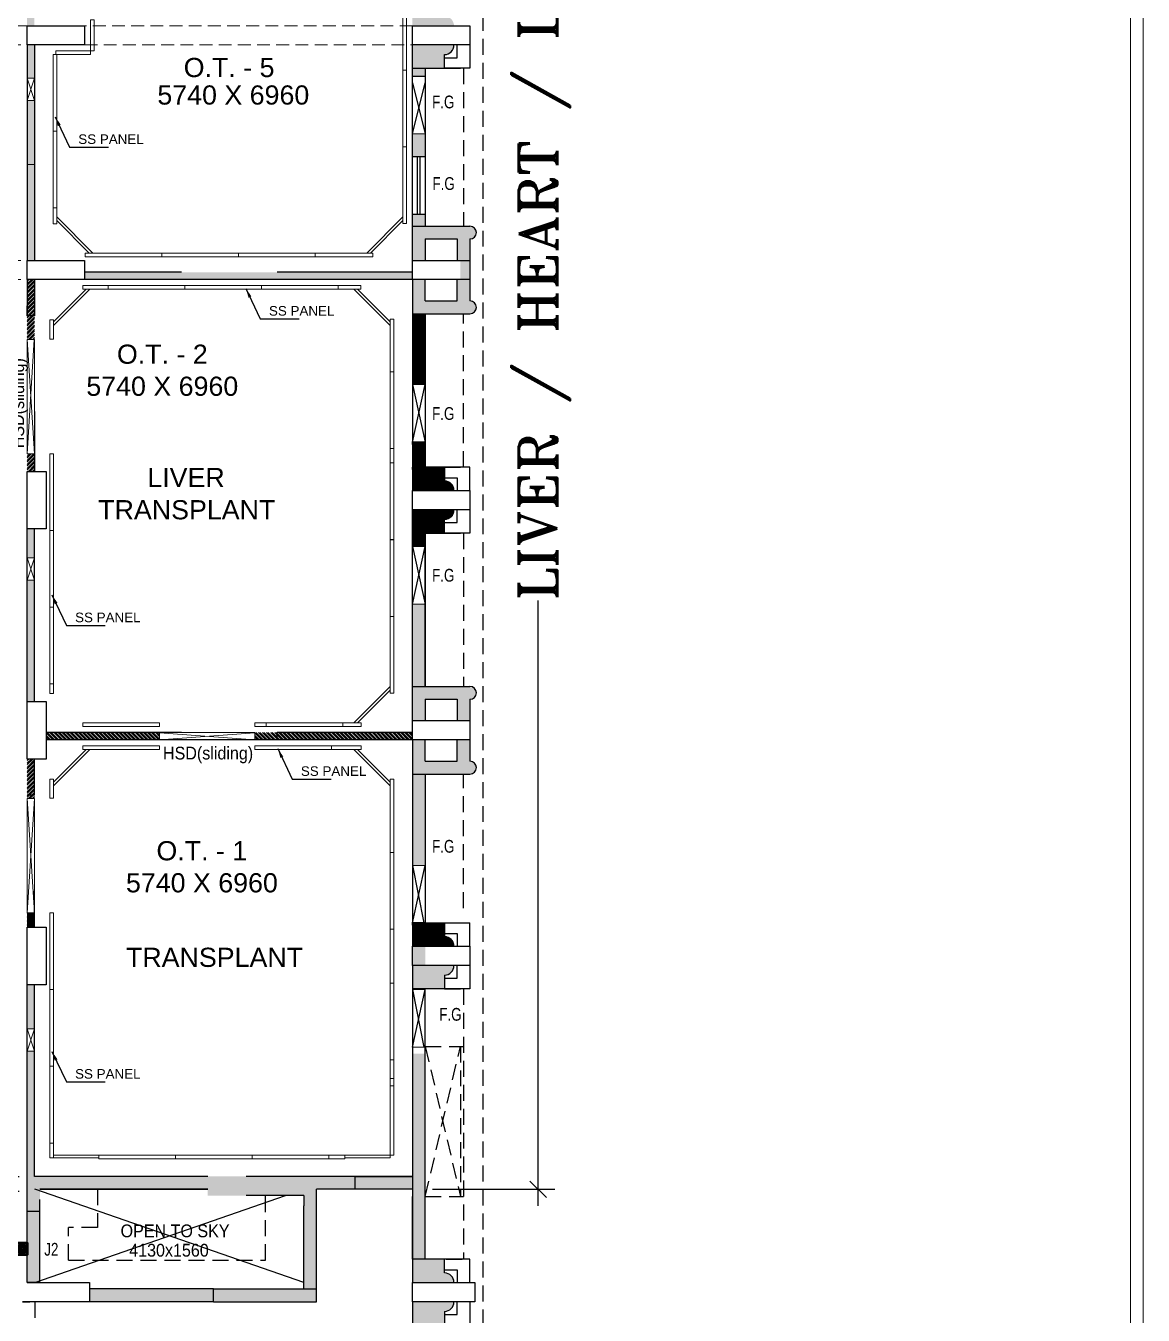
# Model space of a CAD drawing. Extents: x 11369658 to 11598203, y -3946797 to -3787209.
# Drawn here: x 11419112 to 11436597, y -3901607 to -3881436 of the extents above; entities that cross this region are included whole.
import ezdxf

# ---------------------------------------------------------------- set-up
doc = ezdxf.new("R2010")
doc.units = 0
doc.header["$MEASUREMENT"] = 0
doc.linetypes.add('DASHED', pattern=[0.75, 0.5, -0.25])
doc.linetypes.add('HIDDEN', pattern=[0.375, 0.25, -0.125])
doc.layers.get('0').update_dxf_attribs({"linetype": 'CONTINUOUS'})
for name, color, linetype, lineweight in [('0.0', 8, 'CONTINUOUS', 0), ('Dim( Actpl )', 7, 'CONTINUOUS', 5), ('ELE-1 NO 6-16A RAW POWER SOCKET', 1, 'CONTINUOUS', 0), ('WALL PANEL', 7, 'CONTINUOUS', 15)]:
    doc.layers.add(name, color=color, linetype=linetype, lineweight=lineweight)
for name, color, linetype in [('BEAM', 251, 'CONTINUOUS'), ('BLOCK', 251, 'CONTINUOUS'), ('dim ref', 251, 'CONTINUOUS'), ('HS', 251, 'CONTINUOUS'), ('PRD', 1, 'CONTINUOUS'), ('SECTION', 251, 'CONTINUOUS')]:
    doc.layers.add(name, color=color, linetype=linetype)
doc.styles.add('0_RM-NM', font='arial.ttf')
doc.styles.add('ARIAL', font='arial.ttf', dxfattribs={"width": 0.75})
doc.styles.add('ROMANT', font='romant.shx')
doc.styles.get("Standard").update_dxf_attribs({"font": 'arial.ttf'})
doc.dimstyles.new('Scale 50', dxfattribs={"dimscale": 0, "dimtxt": 150, "dimasz": 150, "dimexe": 0, "dimexo": 0.1, "dimgap": 0, "dimtad": 0, "dimtoh": 1, "dimdec": 0, "dimzin": 0, "dimdsep": 46, "dimtxsty": '0_RM-NM', "dimcen": 0, "dimdle": 100, "dimclrd": 204, "dimclre": 212, "dimclrt": 224, "dimadec": 0, "dimazin": 0, "dimtfac": 1, "dimtdec": 0, "dimtofl": 0, "dimtmove": 1, "dimatfit": 3, "dimfxl": 1, "dimtolj": 1, "dimtzin": 0, "dimlwe": -1, "dimarcsym": 0})
pattern_1 = [(45, (-209420.7754, -105997.51439), (-0.0883883476483, 0.0883883476483), [])]

# ---------------------------------------------------------------- blocks, each defined once
blk = doc.blocks.new('6-16A RAW POWER SOCKET 3M')
at = {"layer": 'ELE-1 NO 6-16A RAW POWER SOCKET', "lineweight": 50}
for p, q in [((0, 58), (72, 58)), ((0, 58), (72, 58)), ((0, 33), (0, 58)), ((0, 58), (0, 33)), ((72, 33), (0, 33)), ((0, 29), (0, -35)), ((72, 29), (0, 29)), ((8, 56), (64, 56)), ((8, 35), (8, 56)), ((64, 35), (8, 35)), ((62, 56), (62, 35)), ((64, 56), (64, 35)), ((72, 58), (72, 33)), ((72, -35), (72, 29)), ((0, -35), (72, -35))]:
    blk.add_line(p, q, dxfattribs=at)
blk.add_lwpolyline([(92, 82), (92, -58), (-20, -58), (-20, 82)], close=True, dxfattribs=at)
for centre, radius, start, end in [((18, -3), 4.93, 37.1584, 322.8416), ((23, -3), 3.14, 251.4031, 108.5969), ((50, 15), 4.24, 357.49, 264.7311), ((53, 12), 3.43, 194.9049, 67.3162), ((50, -21), 4.24, 95.2689, 2.51), ((53, -18), 3.43, 292.6838, 165.0951)]:
    blk.add_arc(centre, radius, start, end, dxfattribs=at)

msp = doc.modelspace()

# ---------------------------------------------------------------- hatches: boundary and pattern name
at = {"ltscale": 500}
for points in [[(11419247.5, -3880943.4), (11419132.5, -3880943.4), (11419132.5, -3881436.4), (11419247.5, -3881436.4)], [(11425662.5, -3881071.4), (11425362.5, -3881071.4), (11425162.5, -3881071.4), (11425162.5, -3881436.4), (11425812.5, -3881436.4, 0.4142136), (11425662.5, -3881286.4)], [(11425662.5, -3881886.4, 0.4142136), (11425812.5, -3881736.4), (11425162.5, -3881736.4), (11425162.5, -3882101.4), (11425362.5, -3882101.4), (11425662.5, -3882101.4)], [(11425162.5, -3884571.4), (11425362.5, -3884571.4), (11426062.5, -3884571.4), (11426062.5, -3884571.4, -0.884442), (11426086.7, -3884768.4, -0.0613214), (11426062.5, -3884771.4), (11426062.5, -3885741.4, -1), (11426062.5, -3885941.4), (11425362.5, -3885941.4), (11425162.5, -3885941.4), (11425162.5, -3885406.4), (11425362.5, -3885406.4), (11425362.5, -3885741.4), (11425862.5, -3885741.4), (11425862.5, -3885406.4), (11425912.5, -3885406.4), (11425912.5, -3885106.4), (11425862.5, -3885106.4), (11425862.5, -3884771.4), (11425362.5, -3884771.4), (11425362.5, -3885106.4), (11425162.5, -3885106.4)], [(11419247.5, -3885406.4), (11419132.5, -3885406.4), (11419131.8, -3886342.7), (11419246.8, -3886342.7)], [(11419247.5, -3888132.3), (11419132.5, -3888132.3), (11419132.5, -3888406.4), (11419247.5, -3888406.4)], [(11419247.5, -3892906.4), (11419132.5, -3892906.4), (11419132.5, -3893523.3), (11419247.5, -3893523.3)], [(11419247.5, -3895313), (11419132.5, -3895313), (11419132.5, -3895536.4), (11419247.5, -3895536.4)], [(11425812.5, -3896136.4), (11425162.5, -3896136.4), (11425162.5, -3896501.4), (11425362.5, -3896501.4), (11425662.5, -3896501.4), (11425662.5, -3896286.4, 0.4142136)], [(11419247.5, -3897478.5), (11419132.6, -3897478.4), (11419132.6, -3897128.4), (11419247.5, -3897128.4), (11419247.5, -3896436.4), (11419132.5, -3896436.4), (11419132.5, -3899796.4), (11419332.5, -3899796.4), (11419332.5, -3899588.1), (11419332.5, -3899436.4), (11419247.5, -3899436.4)], [(11425362.5, -3897513.8), (11425162.5, -3897513.8), (11425162.5, -3900731.4), (11425362.5, -3900731.4)], [(11424262.5, -3899436.4), (11421959.5, -3899436.4), (11421959.5, -3899736.4), (11423462.5, -3899736.4), (11423462.5, -3901196.4), (11423662.5, -3901196.4), (11423662.5, -3899636.4), (11424262.5, -3899636.4)], [(11424264.6, -3899436.4), (11425162.5, -3899436.4), (11425162.5, -3899636.4), (11424264.6, -3899636.4)], [(11425662.5, -3900731.4), (11425362.5, -3900731.4), (11425162.5, -3900731.4), (11425162.5, -3901096.4), (11425812.5, -3901096.4, 0.4142136), (11425662.5, -3900946.4)], [(11423662.5, -3901196.4), (11420110.7, -3901196.4), (11420110.7, -3901396.4), (11423662.5, -3901396.4)], [(11425662.5, -3901546.4, 0.4142136), (11425812.5, -3901396.4), (11425162.5, -3901396.4), (11425162.5, -3903778.9), (11425362.5, -3903778.9), (11425362.5, -3901761.4), (11425662.5, -3901761.4)]]:
    msp.add_hatch(color=8, dxfattribs=at).paths.add_polyline_path(points)
h = msp.add_hatch(color=8, dxfattribs=at)
h.paths.add_polyline_path([(11425162.5, -3883488.9), (11425162.5, -3883128), (11425242.5, -3883128), (11425282.5, -3883128), (11425362.5, -3883128), (11425362.5, -3883488.9), (11425282.5, -3883488.9), (11425242.5, -3883488.9)])
h.paths.add_polyline_path([(11425162.5, -3884571.4), (11425362.5, -3884571.4), (11425362.5, -3884388.9), (11425282.5, -3884388.9), (11425242.5, -3884388.9), (11425162.5, -3884388.9)])
h.paths.add_polyline_path([(11425162.5, -3882228), (11425242.5, -3882228), (11425282.5, -3882228), (11425362.5, -3882228), (11425362.5, -3882101.4), (11425162.5, -3882101.4)])
h = msp.add_hatch(color=8, dxfattribs=at)
h.paths.add_polyline_path([(11421547.5, -3885291.4), (11421547.5, -3885406.4), (11425162.5, -3885406.4), (11425162.5, -3885291.4)])
h.paths.add_polyline_path([(11421547.5, -3885406.4), (11421547.5, -3885291.4), (11420032.5, -3885291.4), (11420032.5, -3885406.4)])
h = msp.add_hatch(color=8, dxfattribs=at)
h.paths.add_polyline_path([(11419247.5, -3890775.8), (11419132.5, -3890775.8), (11419132.5, -3892006.4), (11419247.5, -3892006.4)])
h.paths.add_polyline_path([(11419132.5, -3890775.8), (11419247.5, -3890775.8), (11419247.5, -3890107.3), (11419132.6, -3890107.3), (11419132.6, -3889757.3), (11419247.5, -3889757.3), (11419247.5, -3889306.4), (11419132.5, -3889306.4)])
h = msp.add_hatch(color=8, dxfattribs=at)
edge = h.paths.add_edge_path()
edge.add_line((11425862.5, -3892606.4), (11426062.5, -3892606.4))
edge.add_line((11426062.5, -3892606.4), (11426062.5, -3892941.4))
edge.add_arc((11426062.5, -3893041.4), 100, -90, 90, ccw=False)
edge.add_line((11426062.5, -3893141.4), (11425162.5, -3893141.4))
edge.add_line((11425162.5, -3893141.4), (11425162.5, -3892606.4))
edge.add_line((11425162.5, -3892606.4), (11425362.5, -3892606.4))
edge.add_line((11425362.5, -3892606.4), (11425362.5, -3892941.4))
edge.add_line((11425362.5, -3892941.4), (11425862.5, -3892941.4))
edge.add_line((11425862.5, -3892941.4), (11425862.5, -3892606.4))
edge = h.paths.add_edge_path()
edge.add_line((11425862.5, -3892306.4), (11426062.5, -3892306.4))
edge.add_line((11426062.5, -3892306.4), (11426062.5, -3891971.4))
edge.add_arc((11426062.5, -3891871.4), 100, 270, 449.99983)
edge.add_line((11426062.5, -3891771.4), (11426062.5, -3891771.4))
edge.add_line((11426062.5, -3891771.4), (11425162.5, -3891771.4))
edge.add_line((11425162.5, -3891771.4), (11425162.5, -3892306.4))
edge.add_line((11425162.5, -3892306.4), (11425362.5, -3892306.4))
edge.add_line((11425362.5, -3892306.4), (11425362.5, -3891971.4))
edge.add_line((11425362.5, -3891971.4), (11425862.5, -3891971.4))
edge.add_line((11425862.5, -3891971.4), (11425862.5, -3892306.4))
h = msp.add_hatch(color=8, dxfattribs=at)
h.paths.add_polyline_path([(11422695.5, -3892491.9), (11422695.5, -3892606.9), (11425162.5, -3892606.4), (11425162.5, -3892491.4)])
h.paths.add_polyline_path([(11421205.9, -3892606.9), (11421205.9, -3892491.9), (11419432.5, -3892491.4), (11419432.5, -3892606.4)])
h = msp.add_hatch(color=8, dxfattribs=at)
h.paths.add_polyline_path([(11421512, -3899436.4), (11421962.5, -3899436.4), (11421962.5, -3899636.4), (11421512, -3899636.4)])
h.paths.add_polyline_path([(11421512, -3899636.4), (11421512, -3899436.4), (11419332.5, -3899436.4), (11419332.5, -3899636.4)])
at = {"layer": 'HS', "ltscale": 500, "true_color": 0x939598}
h = msp.add_hatch(dxfattribs=at)
h.set_pattern_fill('ANSI31', color=252)
h.set_pattern_definition([(45, (0, 0), (-0.0883883476483, 0.0883883476483), [])])
h.paths.add_polyline_path([(11419247.5, -3881736.4), (11419132.7, -3881736.4), (11419132.7, -3882253.7), (11419247.5, -3882253.8)])
h.paths.add_polyline_path([(11419247.5, -3882603.8), (11419132.5, -3882603.8), (11419132.5, -3883603.7), (11419247.5, -3883603.7)])
h.paths.add_polyline_path([(11419247.5, -3883603.7), (11419132.5, -3883603.7), (11419132.5, -3885106.4), (11419247.5, -3885106.4)])
at = {"layer": 'HS', "lineweight": 0, "ltscale": 10}
h = msp.add_hatch(dxfattribs=at)
h.set_pattern_fill('ANSI32', color=8, scale=120)
h.set_pattern_definition([(45, (96694.035, -110243.917), (-31.81980515, 31.81980515), []), (45, (96715.25, -110243.917), (-31.81980515, 31.81980515), [])])
h.paths.add_polyline_path([(11419250.3, -3885408.8), (11419135.3, -3885408.8), (11419135.3, -3886342.6), (11419138.1, -3886342.6), (11419138.1, -3886342.4), (11419250.2, -3886342.6), (11419250.3, -3886342.6)])
at = {"layer": 'HS', "lineweight": -3, "ltscale": 500}
h = msp.add_hatch(dxfattribs=at)
h.set_pattern_fill('ANSI31', color=8)
h.set_pattern_definition(pattern_1)
h.paths.add_polyline_path([(11425362.5, -3887047.6), (11425362.5, -3885941.4), (11425162.5, -3885941.4), (11425162.5, -3887047.6)])
h = msp.add_hatch(dxfattribs=at)
h.set_pattern_fill('ANSI31', color=8)
h.set_pattern_definition(pattern_1)
h.paths.add_polyline_path([(11425162.5, -3888341.4), (11425162.5, -3887951.3), (11425362.5, -3887951.3), (11425362.5, -3888341.4)])
at = {"layer": 'HS', "lineweight": 0, "ltscale": 10}
h = msp.add_hatch(dxfattribs=at)
h.set_pattern_fill('ANSI32', color=8, scale=120)
h.set_pattern_definition([(45, (96691.224, -112307.725), (-31.81980515, 31.81980515), []), (45, (96712.438, -112307.725), (-31.81980515, 31.81980515), [])])
h.paths.add_polyline_path([(11419248.8, -3888132.3), (11419133.8, -3888132.3), (11419132.5, -3888406.4), (11419135.3, -3888406.4), (11419135.3, -3888406.2), (11419247.3, -3888406.4), (11419247.5, -3888406.4)])
at = {"layer": 'HS', "lineweight": -3, "ltscale": 500}
h = msp.add_hatch(dxfattribs=at)
h.set_pattern_fill('ANSI31', color=8)
h.set_pattern_definition(pattern_1)
h.paths.add_polyline_path([(11425162.5, -3888341.4), (11425162.5, -3888706.4), (11425812.5, -3888706.4, 0.4142136), (11425662.5, -3888556.4), (11425662.5, -3888341.4), (11425362.5, -3888341.4)])
h = msp.add_hatch(dxfattribs=at)
h.set_pattern_fill('ANSI31', color=8)
h.set_pattern_definition(pattern_1)
h.paths.add_polyline_path([(11425162.5, -3889371.4), (11425162.5, -3889006.4), (11425812.5, -3889006.4, -0.4142136), (11425662.5, -3889156.4), (11425662.5, -3889371.4), (11425362.5, -3889371.4)])
h = msp.add_hatch(dxfattribs=at)
h.set_pattern_fill('ANSI31', color=8)
h.set_pattern_definition(pattern_1)
h.paths.add_polyline_path([(11425362.5, -3889581.4), (11425362.5, -3889371.4), (11425162.5, -3889371.4), (11425162.5, -3889581.4)])
h = msp.add_hatch(dxfattribs=at)
h.set_pattern_fill('ANSI31', color=8)
h.set_pattern_definition(pattern_1)
h.paths.add_polyline_path([(11425162.5, -3891771.4), (11425162.5, -3890481.4), (11425362.5, -3890481.4), (11425362.5, -3891771.4)])
at = {"layer": 'HS', "lineweight": 0, "ltscale": 10}
h = msp.add_hatch(dxfattribs=at)
h.set_pattern_fill('ANSI32', color=8, scale=120, angle=90)
h.set_pattern_definition([(135, (7645139.726, -15215047.62), (-31.81980515, -31.81980515), []), (135, (7645139.726, -15215026.41), (-31.81980515, -31.81980515), [])])
h.paths.add_polyline_path([(11419432.5, -3892491.4), (11419432.5, -3892606.4), (11421238.4, -3892606.4), (11421238.4, -3892603.6), (11421205.8, -3892603.6), (11421206, -3892491.5), (11421238.4, -3892491.4)])
h = msp.add_hatch(dxfattribs=at)
h.set_pattern_fill('ANSI32', color=8, scale=120, angle=90)
h.set_pattern_definition([(135, (7648402.74, -15215048.74), (-31.81980515, -31.81980515), []), (135, (7648402.74, -15215027.526), (-31.81980515, -31.81980515), [])])
h.paths.add_polyline_path([(11422695.5, -3892492.5), (11422695.5, -3892607.5), (11424501.4, -3892607.5), (11424501.4, -3892604.7), (11425162.4, -3892604.7), (11425162.6, -3892492.6), (11424501.4, -3892492.5)])
h = msp.add_hatch(dxfattribs=at)
h.set_pattern_fill('ANSI32', color=8, scale=120)
h.set_pattern_definition([(45, (93575.174, -117424.543), (-31.81980515, 31.81980515), []), (45, (93596.387, -117424.543), (-31.81980515, 31.81980515), [])])
h.paths.add_polyline_path([(11419133.5, -3892906.4), (11419248.5, -3892906.4), (11419248.5, -3893523.2), (11419245.7, -3893523.2), (11419245.7, -3893523), (11419133.6, -3893523.2), (11419133.5, -3893523.2)])
at = {"layer": 'HS', "lineweight": -3, "ltscale": 500}
h = msp.add_hatch(dxfattribs=at)
h.set_pattern_fill('ANSI31', color=8)
h.set_pattern_definition([(45, (532767.2246, -300402.5458), (-0.0883883476483, 0.0883883476483), [])])
h.paths.add_polyline_path([(11425362.5, -3894570.4), (11425362.5, -3893141.4), (11425162.5, -3893141.4), (11425162.5, -3894570.4)])
h.paths.add_polyline_path([(11425162.5, -3896420.5), (11425162.5, -3895705.5), (11425362.5, -3895705.5), (11425362.5, -3896420.5)])
at = {"layer": 'HS', "lineweight": 0, "ltscale": 10}
h = msp.add_hatch(dxfattribs=at)
h.set_pattern_fill('ANSI32', color=8, scale=120)
h.set_pattern_definition([(45, (93576.225, -119437.725), (-31.81980515, 31.81980515), []), (45, (93597.44, -119437.725), (-31.81980515, 31.81980515), [])])
h.paths.add_polyline_path([(11419132.5, -3895313), (11419247.5, -3895313), (11419247.5, -3895536.4), (11419244.7, -3895536.4), (11419244.7, -3895536.2), (11419132.6, -3895536.4), (11419132.5, -3895536.4)])
at = {"layer": 'HS', "lineweight": -3, "ltscale": 500}
h = msp.add_hatch(dxfattribs=at)
h.set_pattern_fill('ANSI31', color=8)
h.set_pattern_definition(pattern_1)
h.paths.add_polyline_path([(11425162.5, -3895836.4), (11425812.5, -3895836.4, 0.4142136), (11425662.5, -3895686.4), (11425662.5, -3895636.4), (11425662.5, -3895471.4), (11425362.5, -3895471.4), (11425282.5, -3895471.4), (11425242.5, -3895471.4), (11425162.5, -3895471.4)])
h = msp.add_hatch(dxfattribs=at)
h.set_pattern_fill('ANSI31', color=8)
h.set_pattern_definition([(45, (532767.2246, -299453.40968), (-0.0883883476483, 0.0883883476483), [])])
h.paths.add_polyline_path([(11419332.5, -3899796.4), (11419132.5, -3899796.4), (11419132.5, -3899896.4), (11419132.5, -3901096.4), (11419252.5, -3901096.4), (11419332.5, -3901068.6)])
h.paths.add_polyline_path([(11419332.5, -3901068.6), (11419252.5, -3901096.4), (11419332.5, -3901096.4)], flags=17)

# ---------------------------------------------------------------- linework, layer by layer
at = {"color": 8, "linetype": 'DASHED', "lineweight": 25, "ltscale": 500}
for p, q in [((11426262.5, -3860641.4), (11426262.5, -3910676.3)), ((11425662.5, -3882101.4), (11425962.5, -3882101.4)), ((11425962.5, -3882101.4), (11425962.5, -3884571.4)), ((11425962.5, -3888341.4), (11425962.5, -3885941.4)), ((11425662.5, -3888341.4), (11425962.5, -3888341.4)), ((11425662.5, -3889371.4), (11425962.5, -3889371.4)), ((11425962.5, -3889371.4), (11425962.5, -3891771.4)), ((11425962.5, -3895237.2), (11425962.5, -3893141.4)), ((11425662.5, -3895471.4), (11425962.5, -3895471.4)), ((11425662.5, -3896501.4), (11425962.5, -3896501.4)), ((11425962.5, -3896501.4), (11425962.5, -3900731.4)), ((11425362.5, -3897401.4), (11425962.5, -3897401.4)), ((11425362.5, -3899751.4), (11425912.5, -3897401.4)), ((11425362.5, -3897401.4), (11425912.5, -3899751.4)), ((11425912.5, -3897401.4), (11425912.5, -3899751.4)), ((11420232.5, -3899636.4), (11420232.5, -3900236.4)), ((11422862.5, -3900746.4), (11422862.5, -3899736.4)), ((11425362.5, -3899751.4), (11425962.5, -3899751.4)), ((11420232.5, -3900236.4), (11419782.5, -3900236.4)), ((11419782.5, -3900746.4), (11419782.5, -3900236.4)), ((11419782.5, -3900746.4), (11422862.5, -3900746.4)), ((11425692.5, -3900731.4), (11425962.5, -3900731.4))]:
    msp.add_line(p, q, dxfattribs=at)
at = {"color": 8, "lineweight": 25, "ltscale": 500}
for p, q in [((11419132.5, -3881736.4), (11419132.5, -3881436.4)), ((11419132.5, -3881436.4), (11420032.5, -3881436.4)), ((11420032.5, -3881436.4), (11420032.5, -3881736.4)), ((11425162.5, -3881736.4), (11425162.5, -3881436.4)), ((11425162.5, -3881436.4), (11426062.5, -3881436.4)), ((11426062.5, -3881436.4), (11426062.5, -3881736.4)), ((11420032.5, -3881736.4), (11419132.5, -3881736.4)), ((11426062.5, -3881736.4), (11425162.5, -3881736.4)), ((11425362.5, -3882101.4), (11425362.5, -3883336.4)), ((11425362.5, -3882228), (11425162.5, -3882228)), ((11425362.5, -3883488.9), (11425162.5, -3883488.9)), ((11425362.5, -3884388.9), (11425162.5, -3884388.9)), ((11419132.5, -3885406.4), (11419132.5, -3885106.4)), ((11419132.5, -3885106.4), (11420032.5, -3885106.4)), ((11420032.5, -3885106.4), (11420032.5, -3885406.4)), ((11425162.5, -3885406.4), (11425162.5, -3885106.4)), ((11425162.5, -3885106.4), (11426062.5, -3885106.4)), ((11426062.5, -3885106.4), (11426062.5, -3885406.4)), ((11420032.5, -3885406.4), (11419132.5, -3885406.4)), ((11426062.5, -3885406.4), (11425162.5, -3885406.4)), ((11425362.5, -3885941.4), (11425362.5, -3887501.3)), ((11425362.5, -3887951.3), (11425162.5, -3887951.3)), ((11419132.5, -3889306.4), (11419132.5, -3888406.4)), ((11419132.5, -3888406.4), (11419432.5, -3888406.4)), ((11419432.5, -3888406.4), (11419432.5, -3889306.4)), ((11425162.5, -3889006.4), (11425162.5, -3888706.4)), ((11425162.5, -3888706.4), (11426062.5, -3888706.4)), ((11426062.5, -3888706.4), (11426062.5, -3889006.4)), ((11426062.5, -3889006.4), (11425162.5, -3889006.4)), ((11419432.5, -3889306.4), (11419132.5, -3889306.4)), ((11425362.5, -3889371.4), (11425362.5, -3891771.4)), ((11425362.5, -3889581.4), (11425162.5, -3889581.4)), ((11425162.5, -3892606.4), (11425162.5, -3892306.4)), ((11425162.5, -3892306.4), (11426062.5, -3892306.4)), ((11426062.5, -3892306.4), (11426062.5, -3892606.4)), ((11426062.5, -3892606.4), (11425162.5, -3892606.4)), ((11425362.5, -3893141.4), (11425362.5, -3895021.4)), ((11419132.5, -3896436.4), (11419132.5, -3895536.4)), ((11419132.5, -3895536.4), (11419432.5, -3895536.4)), ((11419432.5, -3895536.4), (11419432.5, -3896436.4)), ((11425362.5, -3895471.4), (11425162.5, -3895471.4)), ((11425162.5, -3896136.4), (11425162.5, -3895836.4)), ((11425162.5, -3895836.4), (11426062.5, -3895836.4)), ((11426062.5, -3895836.4), (11426062.5, -3896136.4)), ((11426062.5, -3896136.4), (11425162.5, -3896136.4)), ((11419432.5, -3896436.4), (11419132.5, -3896436.4)), ((11425162.5, -3901096.4), (11426140.7, -3901096.4)), ((11425162.5, -3901396.4), (11425162.5, -3901096.4)), ((11425162.5, -3901096.4), (11426140.7, -3901096.4)), ((11426140.7, -3901096.4), (11426140.7, -3901396.4)), ((11426140.7, -3901096.4), (11426140.7, -3901396.4)), ((11426140.7, -3901396.4), (11425162.5, -3901396.4))]:
    msp.add_line(p, q, dxfattribs=at)
at = {"color": 8, "lineweight": 25}
for p, q in [((11419132.5, -3881736.4), (11419132.5, -3885106.4)), ((11419247.5, -3881736.4), (11419247.5, -3885106.4)), ((11425162.5, -3885106.4), (11425162.5, -3881736.4)), ((11425862.5, -3881936.4), (11425862.5, -3881736.4)), ((11426062.5, -3881736.4), (11426062.5, -3882101.4)), ((11425662.5, -3882101.4), (11425662.5, -3881886.4)), ((11425662.5, -3881936.4), (11425862.5, -3881936.4)), ((11425162.5, -3882101.4), (11425662.5, -3882101.4)), ((11425362.5, -3882101.4), (11425362.5, -3884571.4)), ((11426062.5, -3882101.4), (11425662.5, -3882101.4)), ((11425242.5, -3884388.9), (11425242.5, -3883488.9)), ((11425282.5, -3884388.9), (11425282.5, -3883488.9)), ((11425162.5, -3884571.4), (11426062.5, -3884571.4)), ((11425362.5, -3884771.4), (11425862.5, -3884771.4)), ((11425362.5, -3884771.4), (11425362.5, -3885106.4)), ((11425862.5, -3884771.4), (11425862.5, -3885106.4)), ((11426062.5, -3884771.4), (11426062.5, -3885106.4)), ((11419132.5, -3885406.4), (11419132.5, -3885971.4)), ((11419247.5, -3885406.4), (11419247.5, -3885971.4)), ((11421547.5, -3885291.4), (11420032.5, -3885291.4)), ((11425162.5, -3885406.4), (11420032.5, -3885406.4)), ((11425162.5, -3885291.4), (11423047.5, -3885291.4)), ((11425162.5, -3885406.4), (11425162.5, -3888706.4)), ((11425362.5, -3885741.4), (11425362.5, -3885406.4)), ((11425862.5, -3885741.4), (11425862.5, -3885406.4)), ((11426062.5, -3885406.4), (11426062.5, -3885741.4)), ((11419132.5, -3885971.4), (11419132.5, -3885816.5)), ((11425362.5, -3885741.4), (11425862.5, -3885741.4)), ((11419247.5, -3885971.4), (11419132.5, -3885971.4)), ((11425162.5, -3885941.4), (11426062.5, -3885941.4)), ((11425362.5, -3885941.4), (11425362.5, -3888341.4)), ((11419247.5, -3887471.4), (11419247.5, -3888406.4)), ((11425362.5, -3888341.4), (11425162.5, -3888341.4)), ((11425662.5, -3888341.4), (11425162.5, -3888341.4)), ((11425662.5, -3888341.4), (11425662.5, -3888556.4)), ((11426062.5, -3888341.4), (11425662.5, -3888341.4)), ((11426062.5, -3888706.4), (11426062.5, -3888341.4)), ((11425662.5, -3888506.4), (11425862.5, -3888506.4)), ((11425862.5, -3888506.4), (11425862.5, -3888706.4)), ((11425162.5, -3892306.4), (11425162.5, -3889006.4)), ((11425862.5, -3889206.4), (11425862.5, -3889006.4)), ((11426062.5, -3889006.4), (11426062.5, -3889371.4)), ((11425662.5, -3889371.4), (11425662.5, -3889156.4)), ((11425662.5, -3889206.4), (11425862.5, -3889206.4)), ((11419132.5, -3892906.4), (11419132.5, -3889306.4)), ((11419247.5, -3892006.4), (11419247.5, -3889306.4)), ((11425162.5, -3889371.4), (11425662.5, -3889371.4)), ((11425362.5, -3891771.4), (11425362.5, -3889371.4)), ((11426062.5, -3889371.4), (11425662.5, -3889371.4)), ((11427131.3, -3899897.5), (11427131.3, -3890425.7)), ((11425162.5, -3891771.4), (11426062.5, -3891771.4)), ((11419132.5, -3892006.4), (11419432.5, -3892006.4)), ((11419432.5, -3892006.4), (11419432.5, -3892906.4)), ((11425362.5, -3891971.4), (11425362.5, -3892306.4)), ((11425362.5, -3891971.4), (11425862.5, -3891971.4)), ((11425862.5, -3891971.4), (11425862.5, -3892306.4)), ((11426062.5, -3891971.4), (11426062.5, -3892306.4)), ((11421547.5, -3892491.4), (11419432.5, -3892491.4)), ((11425162.5, -3892491.4), (11423047.5, -3892491.4)), ((11423047.5, -3892606.4), (11423047.5, -3892491.4)), ((11421547.5, -3892606.4), (11419432.5, -3892606.4)), ((11425162.5, -3892606.4), (11421348.9, -3892606.4)), ((11425162.5, -3892606.4), (11425162.5, -3895836.4)), ((11425362.5, -3892941.4), (11425362.5, -3892606.4)), ((11425862.5, -3892941.4), (11425862.5, -3892606.4)), ((11426062.5, -3892606.4), (11426062.5, -3892941.4)), ((11419432.5, -3892906.4), (11419132.5, -3892906.4)), ((11419247.5, -3893471.4), (11419247.5, -3892906.4)), ((11425362.5, -3892941.4), (11425862.5, -3892941.4)), ((11425162.5, -3893141.4), (11426062.5, -3893141.4)), ((11425362.5, -3893141.4), (11425362.5, -3895471.4)), ((11419247.5, -3893471.4), (11419132.5, -3893471.4)), ((11419247.5, -3895536.4), (11419247.5, -3894971.4)), ((11425362.5, -3895471.4), (11426062.5, -3895471.4)), ((11425662.5, -3895471.4), (11425662.5, -3895686.4)), ((11426062.5, -3895836.4), (11426062.5, -3895471.4)), ((11425662.5, -3895636.4), (11425862.5, -3895636.4)), ((11425862.5, -3895636.4), (11425862.5, -3895836.4)), ((11425162.5, -3896136.4), (11425162.5, -3901096.4)), ((11425862.5, -3896336.4), (11425862.5, -3896136.4)), ((11426062.5, -3896136.4), (11426062.5, -3896501.4)), ((11425662.5, -3896286.4), (11425662.5, -3896501.4)), ((11425662.5, -3896336.4), (11425862.5, -3896336.4)), ((11419132.5, -3899896.4), (11419132.5, -3896436.4)), ((11419247.5, -3899436.4), (11419247.5, -3896436.4)), ((11426062.5, -3896501.4), (11425162.5, -3896501.4)), ((11425362.5, -3900731.4), (11425362.5, -3896501.4)), ((11421962.5, -3899436.4), (11419247.5, -3899436.4)), ((11425162.5, -3899436.4), (11422562.5, -3899436.4)), ((11424264.6, -3899436.4), (11425162.5, -3899436.4)), ((11424264.6, -3899636.4), (11424264.6, -3899436.4)), ((11423462.5, -3901096.4), (11419252.5, -3899636.4)), ((11419252.5, -3901096.4), (11423174.1, -3899736.4)), ((11419332.5, -3899636.4), (11421962.5, -3899636.4)), ((11420612, -3899636.4), (11419332.5, -3899636.4)), ((11419332.5, -3899636.4), (11420612, -3899636.4)), ((11421512, -3899636.4), (11420612, -3899636.4)), ((11421962.5, -3899636.4), (11421512, -3899636.4)), ((11421512, -3899636.4), (11421962.5, -3899636.4)), ((11423462.5, -3899736.4), (11422562.5, -3899736.4)), ((11423462.5, -3899736.4), (11423462.5, -3899896.4)), ((11425162.5, -3899636.4), (11423662.5, -3899636.4)), ((11423662.5, -3899896.4), (11423662.5, -3899636.4)), ((11425162.5, -3899636.4), (11423662.5, -3899636.4)), ((11425162.5, -3899636.4), (11424264.6, -3899636.4)), ((11425162.5, -3899636.4), (11424264.6, -3899636.4)), ((11425162.5, -3900731.4), (11425162.5, -3899751.4)), ((11425362.5, -3900731.4), (11425362.5, -3899751.4)), ((11425475.1, -3899637.5), (11427391.3, -3899637.5)), ((11425475.1, -3899637.5), (11427391.3, -3899637.5)), ((11419132.5, -3901096.4), (11419132.5, -3899796.4)), ((11419332.5, -3901096.4), (11419332.5, -3899796.4)), ((11423462.5, -3901196.4), (11423462.5, -3899896.4)), ((11423662.5, -3901196.4), (11423662.5, -3899896.4)), ((11419332.5, -3899985.4), (11419132.5, -3899985.4)), ((11426062.5, -3900731.4), (11425162.5, -3900731.4)), ((11425162.5, -3900731.4), (11425162.5, -3901096.4)), ((11425362.5, -3900731.4), (11425162.5, -3900731.4)), ((11425662.5, -3900731.4), (11425362.5, -3900731.4)), ((11425662.5, -3900946.4), (11425662.5, -3900731.4)), ((11426062.5, -3900731.4), (11425662.5, -3900731.4)), ((11426062.5, -3901096.4), (11426062.5, -3900731.4)), ((11426062.5, -3901096.4), (11426062.5, -3900731.4)), ((11425662.5, -3900896.4), (11425862.5, -3900896.4)), ((11425862.5, -3900896.4), (11425862.5, -3901096.4)), ((11419332.5, -3901096.4), (11419132.5, -3901096.4)), ((11419132.5, -3901096.4), (11420110.7, -3901096.4)), ((11420110.7, -3901096.4), (11420110.7, -3901396.4)), ((11422050.7, -3901196.4), (11420110.7, -3901196.4)), ((11422050.7, -3901396.4), (11422050.7, -3901196.4)), ((11422050.7, -3901196.4), (11423662.5, -3901196.4)), ((11423662.5, -3901396.4), (11423662.5, -3901196.4)), ((11425162.5, -3901396.4), (11425162.5, -3901196.4)), ((11419062.5, -3901396.4), (11419177.5, -3901396.4)), ((11420110.7, -3901396.4), (11419062.5, -3901396.4)), ((11422050.7, -3901396.4), (11420110.7, -3901396.4)), ((11422050.7, -3901396.4), (11423662.5, -3901396.4)), ((11425162.5, -3901396.4), (11425162.5, -3901978.9)), ((11425662.5, -3901546.4), (11425662.5, -3901761.4)), ((11425862.5, -3901596.4), (11425862.5, -3901396.4)), ((11426062.5, -3901396.4), (11426062.5, -3901761.4)), ((11425662.5, -3901596.4), (11425862.5, -3901596.4))]:
    msp.add_line(p, q, dxfattribs=at)
at = {"color": 8, "linetype": 'ByBlock', "lineweight": 25}
msp.add_line((11427001.3, -3899507.5), (11427261.3, -3899767.5), dxfattribs=at)
at = {"color": 8, "lineweight": -3}
for centre, radius, start, end in [((11425662.5, -3881736.4), 150, 270, 0), ((11426062.5, -3884671.4), 100, 270, 90), ((11426062.5, -3885841.4), 100, 270, 90), ((11425662.5, -3888706.4), 150, 0, 90), ((11425662.5, -3889006.4), 150, 270, 0), ((11426062.5, -3891871.4), 100, 270, 90), ((11426062.5, -3893041.4), 100, 270, 90), ((11425662.5, -3895836.4), 150, 0, 90), ((11425662.5, -3896136.4), 150, 270, 0), ((11425662.5, -3901096.4), 150, 0, 90), ((11425662.5, -3901396.4), 150, 270, 0)]:
    msp.add_arc(centre, radius, start, end, dxfattribs=at)
at = {"layer": '0.0', "ltscale": 500}
for p, q in [((11419132.5, -3881736.4), (11419247.5, -3881736.4)), ((11419132.7, -3882254), (11419132.7, -3881736.4)), ((11419247.5, -3881736.4), (11419247.5, -3882254)), ((11419247.5, -3882254), (11419132.7, -3882254)), ((11419132.5, -3882603.7), (11419247.6, -3882603.8)), ((11419247.5, -3882603.8), (11419132.5, -3882603.8)), ((11419132.5, -3882603.8), (11419132.5, -3883603.7)), ((11419247.5, -3883603.7), (11419247.5, -3882603.8)), ((11419132.5, -3883103.7), (11419132.5, -3883603.7)), ((11419132.5, -3883603.7), (11419247.5, -3883603.7)), ((11419247.6, -3883603.7), (11419132.5, -3883603.7)), ((11419132.5, -3883603.7), (11419247.5, -3883603.7))]:
    msp.add_line(p, q, dxfattribs=at)
at = {"layer": 'BEAM', "color": 8, "linetype": 'HIDDEN', "lineweight": 18, "ltscale": 800}
for p, q in [((11419132.5, -3881436.4), (11416132.5, -3881436.4)), ((11425162.5, -3881436.4), (11420032.5, -3881436.4)), ((11416132.5, -3881736.4), (11419132.5, -3881736.4)), ((11420032.5, -3881736.4), (11425162.5, -3881736.4)), ((11416132.5, -3885106.4), (11419132.5, -3885106.4)), ((11416132.5, -3885406.4), (11419132.5, -3885406.4))]:
    msp.add_line(p, q, dxfattribs=at)
at = {"layer": 'BEAM', "linetype": 'DASHED', "ltscale": 500}
for p, q in [((11416132.5, -3899436.4), (11419132.5, -3899436.4)), ((11416132.5, -3899666.4), (11419132.5, -3899666.4))]:
    msp.add_line(p, q, dxfattribs=at)
at = {"layer": 'BLOCK', "color": 8, "lineweight": 0, "ltscale": 500}
for points in [[(11425162.5, -3882228), (11425162.5, -3883128), (11425362.5, -3883128), (11425362.5, -3882228)], [(11425362.5, -3887047.6), (11425362.5, -3887947.6), (11425162.5, -3887947.6), (11425162.5, -3887047.6)], [(11425362.5, -3889581.4), (11425362.5, -3890481.4), (11425162.5, -3890481.4), (11425162.5, -3889581.4)], [(11425362.5, -3894570.4), (11425362.5, -3895470.4), (11425162.5, -3895470.4), (11425162.5, -3894570.4)], [(11425362.5, -3896513.8), (11425362.5, -3897413.8), (11425162.5, -3897413.8), (11425162.5, -3896513.8)]]:
    msp.add_lwpolyline(points, close=True, dxfattribs=at)
at = {"layer": 'BLOCK', "color": 8, "lineweight": 0, "ltscale": 500, "elevation": 1103.3}
msp.add_lwpolyline([(11421205.9, -3892491.4), (11422695.5, -3892491.4), (11422695.5, -3892607.5), (11421205.9, -3892607.5)], close=True, dxfattribs=at)
for points in [[(11421205.9, -3892606.4), (11422695.5, -3892496.5)], [(11421205.9, -3892496.5), (11422695.5, -3892606.4)]]:
    msp.add_lwpolyline(points, dxfattribs=at)
at = {"layer": 'Dim( Actpl )', "ltscale": 500}
for points in [[(11369657.5, -3946796.5), (11436596.8, -3946796.5), (11436596.8, -3852291), (11369657.5, -3852291)], [(11369857.5, -3946596.5), (11436396.8, -3946596.5), (11436396.8, -3852491), (11369857.5, -3852491)]]:
    msp.add_lwpolyline(points, close=True, dxfattribs=at)
at = {"layer": 'PRD', "color": 8, "lineweight": 15, "ltscale": 500}
for points in [[(11419132.5, -3882603.8), (11419132.5, -3882253.7), (11419247.5, -3882253.8), (11419247.5, -3882603.8)], [(11419247.4, -3886342.8), (11419247.4, -3888132.3), (11419135.2, -3888132.3), (11419135.3, -3886342.6)], [(11419132.6, -3890107.3), (11419132.6, -3889757.3), (11419247.5, -3889757.3), (11419247.5, -3890107.4)], [(11419132.6, -3893523.4), (11419132.6, -3895313), (11419247.5, -3895313), (11419247.4, -3893523.2)], [(11419132.6, -3897478.4), (11419132.6, -3897128.4), (11419247.5, -3897128.4), (11419247.5, -3897478.5)]]:
    msp.add_lwpolyline(points, close=True, dxfattribs=at)
for points in [[(11419132.5, -3882603.7), (11419247.6, -3882253.7)], [(11419132.6, -3882253.7), (11419247.6, -3882603.8)], [(11419246.7, -3888132.2), (11419131.8, -3886342.7)], [(11419243.9, -3886342.7), (11419135.2, -3888132.3)], [(11419132.6, -3890107.3), (11419247.7, -3889757.3)], [(11419132.7, -3889757.3), (11419247.7, -3890107.3)], [(11419132.6, -3895315), (11419247.5, -3893525.5)], [(11419135.4, -3893525.5), (11419247.6, -3895315)], [(11419132.6, -3897478.4), (11419247.7, -3897128.4)], [(11419132.7, -3897128.4), (11419247.7, -3897478.4)]]:
    msp.add_lwpolyline(points, dxfattribs=at)
at = {"layer": 'SECTION', "ltscale": 500}
msp.add_line((11419260.6, -3901646.3), (11419260.6, -3901396.4), dxfattribs=at)
at = {"layer": 'SECTION', "color": 8, "ltscale": 500}
for points in [[(11425162.5, -3883128), (11425362.5, -3882328)], [(11425162.5, -3882328), (11425362.5, -3883128)], [(11425162.5, -3887947.6), (11425362.5, -3887047.6)], [(11425162.5, -3887047.6), (11425362.5, -3887951.3)], [(11425162.5, -3890481.4), (11425362.5, -3889581.4)], [(11425162.5, -3889581.4), (11425362.5, -3890481.4)], [(11425162.3, -3894570.4), (11425337.9, -3895471.4)], [(11425162.5, -3895471.4), (11425362.5, -3894570.4)], [(11425162.5, -3897413.8), (11425362.5, -3896513.8)], [(11425162.5, -3896513.8), (11425337.9, -3897413.8)]]:
    msp.add_lwpolyline(points, dxfattribs=at)
at = {"layer": 'WALL PANEL', "color": 150, "lineweight": 15}
for points in [[(11425069.6, -3880928), (11425012.5, -3880928), (11425012.5, -3882128), (11425069.6, -3882128), (11425069.6, -3880928)], [(11420182.2, -3881343.5), (11420125.1, -3881343.5), (11420125.1, -3881829.2), (11420182.2, -3881829.2), (11420182.2, -3881343.5)], [(11419597.3, -3881886.4), (11419540.1, -3881886.4), (11419540.1, -3883086.4), (11419597.3, -3883086.4), (11419597.3, -3881886.4)], [(11419582.5, -3881886.4), (11419582.5, -3881829.2), (11420125.1, -3881829.2), (11420125.1, -3881886.4), (11419582.5, -3881886.4)], [(11425069.6, -3882128), (11425012.5, -3882128), (11425012.5, -3883328), (11425069.6, -3883328), (11425069.6, -3882128)], [(11419597.3, -3883086.4), (11419540.1, -3883086.4), (11419540.1, -3884286.4), (11419597.3, -3884286.4), (11419597.3, -3883086.4)], [(11425069.6, -3883328), (11425012.5, -3883328), (11425012.5, -3884528), (11425069.6, -3884528), (11425069.6, -3883328)], [(11419597.3, -3884286.4), (11419540.1, -3884286.4), (11419540.1, -3884533.9), (11419597.3, -3884533.9), (11419597.3, -3884286.4)], [(11419597.4, -3884480.9), (11419597.5, -3884424.4), (11420162, -3884991.5), (11420105.4, -3884991.4), (11419597.4, -3884480.9)], [(11425012.4, -3884480.9), (11425012.2, -3884424.4), (11424447.7, -3884991.5), (11424504.3, -3884991.4), (11425012.4, -3884480.9)], [(11421242, -3884992.8), (11421242, -3885050), (11420042, -3885050.5), (11420041.9, -3884993.3), (11421242, -3884992.8)], [(11422442, -3884992.4), (11422442, -3885049.5), (11421242, -3885050), (11421241.9, -3884992.8), (11422442, -3884992.4)], [(11423642, -3884991.9), (11423642, -3885049.1), (11422442, -3885049.5), (11422441.9, -3884992.4), (11423642, -3884991.9)], [(11424542.5, -3884991.6), (11424542.5, -3885048.7), (11423642, -3885049.1), (11423641.9, -3884991.9), (11424542.5, -3884991.6)], [(11419547.6, -3886066.8), (11419547.7, -3886123.4), (11420112.2, -3885556.2), (11420055.6, -3885556.4), (11419547.6, -3886066.8)], [(11424812.4, -3886066.8), (11424812.2, -3886123.4), (11424247.7, -3885556.2), (11424304.3, -3885556.4), (11424812.4, -3886066.8)], [(11419490.3, -3888132.3), (11419490.3, -3891732.4), (11419547.5, -3891732.4)], [(11419547.5, -3891732.3), (11419490.3, -3891732.3), (11419490.3, -3891881.6), (11419547.5, -3891881.6), (11419547.5, -3888132.3)], [(11419547.5, -3888132.3), (11419490.3, -3888132.3)], [(11419547.5, -3889332.3), (11419490.3, -3889332.3)], [(11419490.3, -3889332.4), (11419547.5, -3889332.4)], [(11419547.5, -3890532.3), (11419490.3, -3890532.3)], [(11419490.3, -3890532.4), (11419547.5, -3890532.4)], [(11424812.4, -3891830.9), (11424812.2, -3891774.4), (11424247.7, -3892341.5), (11424304.3, -3892341.4), (11424812.4, -3891830.9)], [(11419547.6, -3893266.8), (11419547.7, -3893323.4), (11420112.2, -3892756.2), (11420055.6, -3892756.4), (11419547.6, -3893266.8)], [(11424812.4, -3893266.8), (11424812.2, -3893323.4), (11424247.7, -3892756.2), (11424304.3, -3892756.4), (11424812.4, -3893266.8)], [(11419490.3, -3895313), (11419547.5, -3895313)], [(11424812.5, -3898016.9), (11424869.6, -3898016.9)]]:
    msp.add_lwpolyline(points, dxfattribs=at)
at = {"layer": 'WALL PANEL', "color": 150, "lineweight": 15, "elevation": 1103.3}
for points in [[(11420400.8, -3885556.4), (11420005.8, -3885556.4), (11420005.8, -3885499.2), (11420400.8, -3885499.2)], [(11424353.3, -3885499.2), (11420400.8, -3885499.2), (11420400.8, -3885556.4), (11424353.3, -3885556.4)], [(11421600.8, -3885499.2), (11421600.8, -3885556.4)], [(11421600.9, -3885556.4), (11421600.9, -3885499.2)], [(11422800.8, -3885499.2), (11422800.8, -3885556.4)], [(11422800.9, -3885556.4), (11422800.9, -3885499.2)], [(11424000.9, -3885499.2), (11424000.9, -3885556.4)], [(11424353.3, -3885556.4), (11424353.3, -3885499.2)], [(11424360.2, -3892699.2), (11422695.5, -3892699.2), (11422695.5, -3892756.4), (11424360.2, -3892756.4)], [(11423895.5, -3892699.2), (11423895.5, -3892756.4)], [(11423895.8, -3892756.4), (11423895.8, -3892699.2)], [(11424360.2, -3892756.4), (11424360.2, -3892699.2)]]:
    msp.add_lwpolyline(points, dxfattribs=at)
at = {"layer": 'WALL PANEL', "color": 150, "lineweight": 15}
for points in [[(11419547, -3886033.7), (11419489.8, -3886033.7), (11419489.9, -3886340.2), (11419547, -3886340.2)], [(11424869.6, -3886847.6), (11424812.5, -3886847.6), (11424812.5, -3886027.8), (11424869.6, -3886027.8)], [(11424869.6, -3888047.6), (11424812.5, -3888047.6), (11424812.5, -3886847.6), (11424869.6, -3886847.6)], [(11424869.6, -3888274), (11424812.5, -3888274), (11424812.5, -3888047.6), (11424869.6, -3888047.6)], [(11424869.6, -3889474), (11424812.5, -3889474), (11424812.5, -3888274), (11424869.6, -3888274)], [(11424869.6, -3890677.9), (11424812.5, -3890677.9), (11424812.5, -3889477.9), (11424869.6, -3889477.9)], [(11424869.6, -3891877.9), (11424812.5, -3891877.9), (11424812.5, -3890677.9), (11424869.6, -3890677.9)], [(11422872.9, -3892341.4), (11422872.9, -3892398.5), (11422695.5, -3892398.5), (11422695.5, -3892341.4)], [(11419547.4, -3893219.4), (11419490.2, -3893219.4), (11419490.2, -3893518.5), (11419547.4, -3893518.5)], [(11424869.6, -3894370.4), (11424812.5, -3894370.4), (11424812.5, -3893224.1), (11424869.6, -3893224.1)], [(11424869.6, -3895570.4), (11424812.5, -3895570.4), (11424812.5, -3894370.4), (11424869.6, -3894370.4)], [(11419547.5, -3896513), (11419490.3, -3896513), (11419490.3, -3895313), (11419547.5, -3895313)], [(11424869.6, -3896413.8), (11424812.5, -3896413.8), (11424812.5, -3895570.4), (11424869.6, -3895570.4)], [(11419547.5, -3897713), (11419490.3, -3897713), (11419490.3, -3896513), (11419547.5, -3896513)], [(11424869.6, -3897613.8), (11424812.5, -3897613.8), (11424812.5, -3896413.8), (11424869.6, -3896413.8)], [(11419547.5, -3898913), (11419490.3, -3898913), (11419490.3, -3897713), (11419547.5, -3897713)], [(11424869.6, -3897905.7), (11424812.5, -3897905.7), (11424812.5, -3897613.8), (11424869.6, -3897613.8)], [(11424869.6, -3899105.7), (11424812.5, -3899105.7), (11424812.5, -3897905.7), (11424869.6, -3897905.7)], [(11419547.5, -3899145.7), (11419490.3, -3899145.7), (11419490.3, -3898913), (11419547.5, -3898913)], [(11419547.5, -3899105.7), (11420256, -3899105.7), (11420256, -3899145.7), (11419547.5, -3899145.7)], [(11420256, -3899162.8), (11420256, -3899105.7), (11421456, -3899105.7), (11421456, -3899162.8)], [(11421456, -3899162.8), (11421456, -3899105.7), (11422656, -3899105.7), (11422656, -3899162.8)], [(11422656, -3899162.8), (11422656, -3899105.7), (11423856, -3899105.7), (11423856, -3899162.8)], [(11423856, -3899162.8), (11423856, -3899105.7), (11424103.9, -3899105.7), (11424103.9, -3899162.8)], [(11424103.9, -3899105.7), (11424812.5, -3899105.7), (11424812.5, -3899145.7), (11424103.9, -3899145.7)]]:
    msp.add_lwpolyline(points, close=True, dxfattribs=at)
at = {"layer": 'WALL PANEL', "color": 150, "lineweight": 15, "elevation": 1103.3}
for points in [[(11421206.3, -3892342.3), (11421206.3, -3892399.4), (11420005.9, -3892399.4), (11420005.9, -3892342.3)], [(11424072.9, -3892341.4), (11424072.9, -3892398.6), (11422872.9, -3892398.6), (11422872.9, -3892341.4)], [(11424360.2, -3892341.4), (11424360.2, -3892398.6), (11424072.9, -3892398.6), (11424072.9, -3892341.4)], [(11421205.7, -3892756.4), (11421205.7, -3892699.2), (11420005.6, -3892699.2), (11420005.6, -3892756.4)]]:
    msp.add_lwpolyline(points, close=True, dxfattribs=at)

# ---------------------------------------------------------------- block references
at = {"layer": 'ELE-1 NO 6-16A RAW POWER SOCKET', "linetype": 'ByBlock', "xscale": 1.343246120226769, "yscale": 1.343246120226769, "zscale": 1.343246120226769, "rotation": 180}
msp.add_blockref('6-16A RAW POWER SOCKET 3M', (11419106.1, -3900552.2), dxfattribs=at)

# ---------------------------------------------------------------- texts
at = {"color": 8, "lineweight": 20, "style": 'ROMANT', "width": 1.1}
msp.add_text('LIVER / HEART / LUNGS', height=600, rotation=90, dxfattribs=at).set_placement((11427426.2, -3890433.3))
at = {"color": 8, "lineweight": 20}
for s, p in [('5740 X 6960', (11421171.2, -3882668.9)), ('O.T. - 2', (11420538.5, -3886723.5)), ('5740 X 6960', (11420059.8, -3887224.7)), ('LIVER', (11421013.6, -3888651.8)), ('TRANSPLANT', (11420245.5, -3889156.9)), ('O.T. - 1', (11421156.6, -3894491.3)), ('5740 X 6960', (11420679.7, -3894992.5)), ('TRANSPLANT', (11420679.9, -3896158.5))]:
    msp.add_text(s, height=300, dxfattribs=at).set_placement(p)
at = {"color": 8, "lineweight": 20, "style": 'ARIAL', "width": 0.75}
for s, p in [('F.G', (11425469.7, -3882728.2)), ('F.G', (11425475.4, -3884004.2)), ('F.G', (11425469.7, -3887601.6)), ('F.G', (11425469.7, -3890131.8)), ('F.G', (11425469.7, -3894371.7)), ('F.G', (11425581.6, -3897000.2)), ('J2', (11419401.4, -3900675.7))]:
    msp.add_text(s, height=200, dxfattribs=at).set_placement(p)
at = {"color": 8, "lineweight": 20, "width": 0.9}
msp.add_text('HSD(sliding)', height=200, rotation=90, dxfattribs=at).set_placement((11419086.4, -3888045.5))
for s, p in [('HSD(sliding)', (11421259, -3892913.6)), ('OPEN TO SKY', (11420595.8, -3900387.6)), ('4130x1560', (11420730.5, -3900690.3))]:
    msp.add_text(s, height=200, dxfattribs=at).set_placement(p)
at = {"color": 8, "lineweight": 0, "ltscale": 500, "insert": (11422177, -3881938.9), "char_height": 300, "width": 2377.08, "attachment_point": 2}
msp.add_mtext('  O.T. - 5  ', dxfattribs=at)
at = {"layer": 'dim ref', "color": 5, "char_height": 150, "width": 1679.74, "attachment_point": 1}
for insert in [(11419597.5, -3883134.8), (11422581.1, -3885820.2, 1103.3), (11419547.8, -3890616.2), (11423080.5, -3893020.3, 1103.3), (11419547.8, -3897756.6)]:
    msp.add_mtext('\\pi335.84561;{\\C150;SS PANEL}', dxfattribs=dict(at, insert=insert))

# ---------------------------------------------------------------- leaders
at = {"layer": 'dim ref', "color": 5}
for points in [[(11419571.8, -3882858.1), (11419798.4, -3883334), (11420405.7, -3883334)], [(11422555.4, -3885543.6, 1103.3), (11422781.9, -3886019.4, 1103.3), (11423389.3, -3886019.4, 1103.3)], [(11419522, -3890339.6), (11419748.6, -3890815.4), (11420355.9, -3890815.4)], [(11423054.8, -3892743.6, 1103.3), (11423281.4, -3893219.5, 1103.3), (11423888.7, -3893219.5, 1103.3)], [(11419522, -3897479.9), (11419748.6, -3897955.8), (11420355.9, -3897955.8)]]:
    msp.add_leader(points, dimstyle='Scale 50', override={"dimscale": 1}, dxfattribs=at)

doc.saveas('drawing.dxf')
